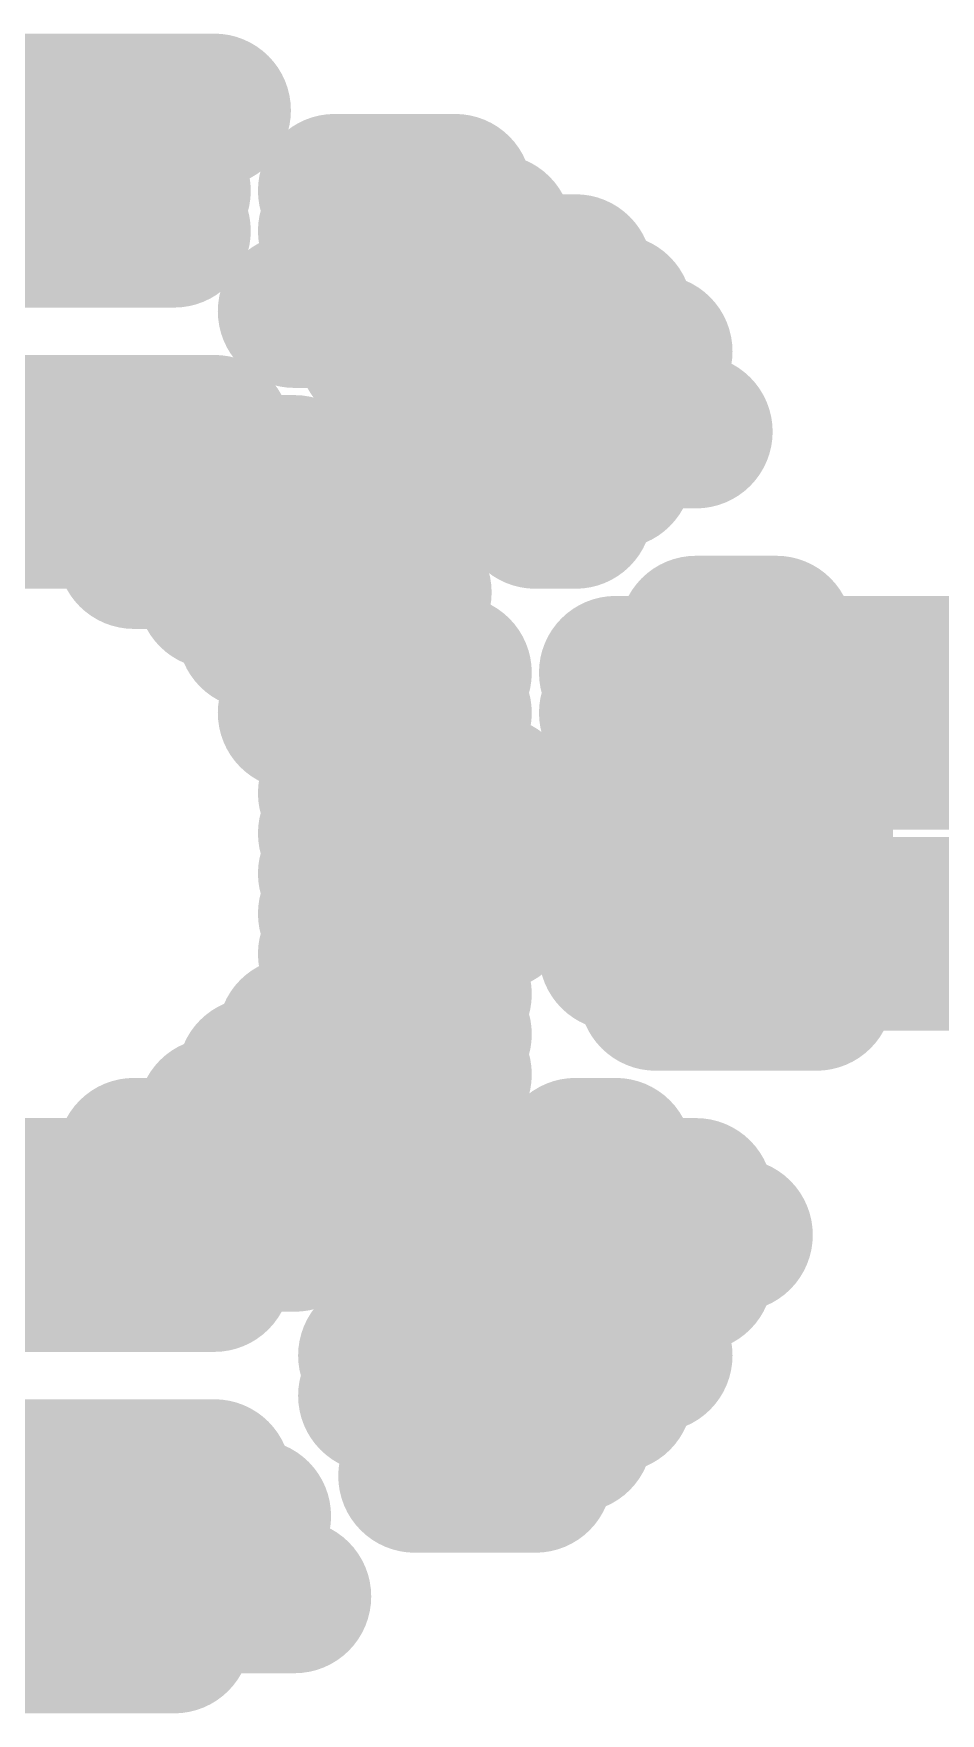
# Model space of a CAD drawing. Header units: inches. Extents: x -4.4 to 45.3, y -0.3 to 53.7.
# Drawn here: x 20.165 to 20.615, y 10.887 to 11.721 of the extents above; entities that cross this region are included whole.
import ezdxf

# ---------------------------------------------------------------- set-up
doc = ezdxf.new("R2010")
doc.units = ezdxf.units.IN
doc.layers.add('Bottom Overlay', color=54, linetype='Continuous')

msp = doc.modelspace()

# ---------------------------------------------------------------- linework, layer by layer
at = {"layer": 'Bottom Overlay'}
for points in [[(20.03491, 11.68304, 0.0762, 0.0762, 0), (20.25425, 11.68304, 0.0762, 0.0762, 0)], [(20.03491, 11.6631, 0.0762, 0.0762, 0), (20.23431, 11.6631, 0.0762, 0.0762, 0)], [(20.05485, 11.64316, 0.0762, 0.0762, 0), (20.23431, 11.64316, 0.0762, 0.0762, 0)], [(20.31407, 11.64316, 0.0762, 0.0762, 0), (20.37389, 11.64316, 0.0762, 0.0762, 0)], [(20.05485, 11.62322, 0.0762, 0.0762, 0), (20.23431, 11.62322, 0.0762, 0.0762, 0)], [(20.31407, 11.62322, 0.0762, 0.0762, 0), (20.39384, 11.62322, 0.0762, 0.0762, 0)], [(20.31407, 11.60328, 0.0762, 0.0762, 0), (20.43372, 11.60328, 0.0762, 0.0762, 0)], [(20.29414, 11.58334, 0.0762, 0.0762, 0), (20.45366, 11.58334, 0.0762, 0.0762, 0)], [(20.33402, 11.5634, 0.0762, 0.0762, 0), (20.4736, 11.5634, 0.0762, 0.0762, 0)], [(20.35395, 11.54346, 0.0762, 0.0762, 0), (20.4736, 11.54346, 0.0762, 0.0762, 0)], [(20.07479, 11.52352, 0.0762, 0.0762, 0), (20.25425, 11.52352, 0.0762, 0.0762, 0)], [(20.37389, 11.52352, 0.0762, 0.0762, 0), (20.49354, 11.52352, 0.0762, 0.0762, 0)], [(20.03491, 11.50358, 0.0762, 0.0762, 0), (20.29414, 11.50358, 0.0762, 0.0762, 0)], [(20.39384, 11.50358, 0.0762, 0.0762, 0), (20.45366, 11.50358, 0.0762, 0.0762, 0)], [(20.01497, 11.48364, 0.0762, 0.0762, 0), (20.31407, 11.48364, 0.0762, 0.0762, 0)], [(20.41377, 11.48364, 0.0762, 0.0762, 0), (20.43372, 11.48364, 0.0762, 0.0762, 0)], [(20.21437, 11.4637, 0.0762, 0.0762, 0), (20.33402, 11.4637, 0.0762, 0.0762, 0)], [(20.25425, 11.44376, 0.0762, 0.0762, 0), (20.35395, 11.44376, 0.0762, 0.0762, 0)], [(20.2742, 11.42382, 0.0762, 0.0762, 0), (20.35395, 11.42382, 0.0762, 0.0762, 0)], [(20.49354, 11.42382, 0.0762, 0.0762, 0), (20.53342, 11.42382, 0.0762, 0.0762, 0)], [(20.29414, 11.40388, 0.0762, 0.0762, 0), (20.37389, 11.40388, 0.0762, 0.0762, 0)], [(20.45366, 11.40388, 0.0762, 0.0762, 0), (21.80959, 11.40388, 0.0762, 0.0762, 0)], [(20.29414, 11.38394, 0.0762, 0.0762, 0), (20.37389, 11.38394, 0.0762, 0.0762, 0)], [(20.45366, 11.38394, 0.0762, 0.0762, 0), (21.80959, 11.38394, 0.0762, 0.0762, 0)], [(20.31407, 11.364, 0.0762, 0.0762, 0), (20.37389, 11.364, 0.0762, 0.0762, 0)], [(20.45366, 11.364, 0.0762, 0.0762, 0), (21.78965, 11.364, 0.0762, 0.0762, 0)], [(20.31407, 11.34406, 0.0762, 0.0762, 0), (20.39384, 11.34406, 0.0762, 0.0762, 0)], [(20.45366, 11.34406, 0.0762, 0.0762, 0), (20.55335, 11.34406, 0.0762, 0.0762, 0)], [(20.31407, 11.32412, 0.0762, 0.0762, 0), (20.39384, 11.32412, 0.0762, 0.0762, 0)], [(20.4736, 11.32412, 0.0762, 0.0762, 0), (20.55335, 11.32412, 0.0762, 0.0762, 0)], [(20.31407, 11.30418, 0.0762, 0.0762, 0), (20.39384, 11.30418, 0.0762, 0.0762, 0)], [(20.4736, 11.30418, 0.0762, 0.0762, 0), (20.55335, 11.30418, 0.0762, 0.0762, 0)], [(20.31407, 11.28424, 0.0762, 0.0762, 0), (20.39384, 11.28424, 0.0762, 0.0762, 0)], [(20.45366, 11.28424, 0.0762, 0.0762, 0), (21.80959, 11.28424, 0.0762, 0.0762, 0)], [(20.31407, 11.2643, 0.0762, 0.0762, 0), (20.37389, 11.2643, 0.0762, 0.0762, 0)], [(20.45366, 11.2643, 0.0762, 0.0762, 0), (21.80959, 11.2643, 0.0762, 0.0762, 0)], [(20.31407, 11.24436, 0.0762, 0.0762, 0), (20.37389, 11.24436, 0.0762, 0.0762, 0)], [(20.4736, 11.24436, 0.0762, 0.0762, 0), (20.55335, 11.24436, 0.0762, 0.0762, 0)], [(20.29414, 11.22442, 0.0762, 0.0762, 0), (20.37389, 11.22442, 0.0762, 0.0762, 0)], [(20.2742, 11.20448, 0.0762, 0.0762, 0), (20.37389, 11.20448, 0.0762, 0.0762, 0)], [(20.25425, 11.18454, 0.0762, 0.0762, 0), (20.35395, 11.18454, 0.0762, 0.0762, 0)], [(20.21437, 11.1646, 0.0762, 0.0762, 0), (20.33402, 11.1646, 0.0762, 0.0762, 0)], [(20.43372, 11.1646, 0.0762, 0.0762, 0), (20.45366, 11.1646, 0.0762, 0.0762, 0)], [(19.99503, 11.14466, 0.0762, 0.0762, 0), (20.31407, 11.14466, 0.0762, 0.0762, 0)], [(20.41377, 11.14466, 0.0762, 0.0762, 0), (20.49354, 11.14466, 0.0762, 0.0762, 0)], [(20.03491, 11.12472, 0.0762, 0.0762, 0), (20.29414, 11.12472, 0.0762, 0.0762, 0)], [(20.39384, 11.12472, 0.0762, 0.0762, 0), (20.51348, 11.12472, 0.0762, 0.0762, 0)], [(20.05485, 11.10478, 0.0762, 0.0762, 0), (20.25425, 11.10478, 0.0762, 0.0762, 0)], [(20.37389, 11.10478, 0.0762, 0.0762, 0), (20.49354, 11.10478, 0.0762, 0.0762, 0)], [(20.35395, 11.08484, 0.0762, 0.0762, 0), (20.4736, 11.08484, 0.0762, 0.0762, 0)], [(20.33402, 11.0649, 0.0762, 0.0762, 0), (20.4736, 11.0649, 0.0762, 0.0762, 0)], [(20.33402, 11.04496, 0.0762, 0.0762, 0), (20.45366, 11.04496, 0.0762, 0.0762, 0)], [(20.35395, 11.02502, 0.0762, 0.0762, 0), (20.43372, 11.02502, 0.0762, 0.0762, 0)], [(20.09473, 11.00508, 0.0762, 0.0762, 0), (20.25425, 11.00508, 0.0762, 0.0762, 0)], [(20.35395, 11.00508, 0.0762, 0.0762, 0), (20.41377, 11.00508, 0.0762, 0.0762, 0)], [(20.09473, 10.98514, 0.0762, 0.0762, 0), (20.2742, 10.98514, 0.0762, 0.0762, 0)], [(20.09473, 10.9652, 0.0762, 0.0762, 0), (20.2742, 10.9652, 0.0762, 0.0762, 0)], [(20.07479, 10.94526, 0.0762, 0.0762, 0), (20.29414, 10.94526, 0.0762, 0.0762, 0)], [(20.07479, 10.92532, 0.0762, 0.0762, 0), (20.23431, 10.92532, 0.0762, 0.0762, 0)]]:
    msp.add_lwpolyline(points, format="xyseb", dxfattribs=at)
for points in [[(20.2352, 11.68304, 0.0381, 0.0381, 1), (20.2733, 11.68304, 0.0381, 0.0381, 1)], [(20.21526, 11.6631, 0.0381, 0.0381, 1), (20.25336, 11.6631, 0.0381, 0.0381, 1)], [(20.21526, 11.64316, 0.0381, 0.0381, 1), (20.25336, 11.64316, 0.0381, 0.0381, 1)], [(20.29502, 11.64316, 0.0381, 0.0381, 1), (20.33312, 11.64316, 0.0381, 0.0381, 1)], [(20.35484, 11.64316, 0.0381, 0.0381, 1), (20.39294, 11.64316, 0.0381, 0.0381, 1)], [(20.21526, 11.62322, 0.0381, 0.0381, 1), (20.25336, 11.62322, 0.0381, 0.0381, 1)], [(20.29502, 11.62322, 0.0381, 0.0381, 1), (20.33312, 11.62322, 0.0381, 0.0381, 1)], [(20.37479, 11.62322, 0.0381, 0.0381, 1), (20.41289, 11.62322, 0.0381, 0.0381, 1)], [(20.29502, 11.60328, 0.0381, 0.0381, 1), (20.33312, 11.60328, 0.0381, 0.0381, 1)], [(20.41467, 11.60328, 0.0381, 0.0381, 1), (20.45277, 11.60328, 0.0381, 0.0381, 1)], [(20.27509, 11.58334, 0.0381, 0.0381, 1), (20.31319, 11.58334, 0.0381, 0.0381, 1)], [(20.43461, 11.58334, 0.0381, 0.0381, 1), (20.47271, 11.58334, 0.0381, 0.0381, 1)], [(20.31497, 11.5634, 0.0381, 0.0381, 1), (20.35307, 11.5634, 0.0381, 0.0381, 1)], [(20.45455, 11.5634, 0.0381, 0.0381, 1), (20.49265, 11.5634, 0.0381, 0.0381, 1)], [(20.3349, 11.54346, 0.0381, 0.0381, 1), (20.373, 11.54346, 0.0381, 0.0381, 1)], [(20.45455, 11.54346, 0.0381, 0.0381, 1), (20.49265, 11.54346, 0.0381, 0.0381, 1)], [(20.2352, 11.52352, 0.0381, 0.0381, 1), (20.2733, 11.52352, 0.0381, 0.0381, 1)], [(20.35484, 11.52352, 0.0381, 0.0381, 1), (20.39294, 11.52352, 0.0381, 0.0381, 1)], [(20.47449, 11.52352, 0.0381, 0.0381, 1), (20.51259, 11.52352, 0.0381, 0.0381, 1)], [(20.27509, 11.50358, 0.0381, 0.0381, 1), (20.31319, 11.50358, 0.0381, 0.0381, 1)], [(20.37479, 11.50358, 0.0381, 0.0381, 1), (20.41289, 11.50358, 0.0381, 0.0381, 1)], [(20.43461, 11.50358, 0.0381, 0.0381, 1), (20.47271, 11.50358, 0.0381, 0.0381, 1)], [(20.29502, 11.48364, 0.0381, 0.0381, 1), (20.33312, 11.48364, 0.0381, 0.0381, 1)], [(20.39472, 11.48364, 0.0381, 0.0381, 1), (20.43282, 11.48364, 0.0381, 0.0381, 1)], [(20.41467, 11.48364, 0.0381, 0.0381, 1), (20.45277, 11.48364, 0.0381, 0.0381, 1)], [(20.19532, 11.4637, 0.0381, 0.0381, 1), (20.23342, 11.4637, 0.0381, 0.0381, 1)], [(20.31497, 11.4637, 0.0381, 0.0381, 1), (20.35307, 11.4637, 0.0381, 0.0381, 1)], [(20.2352, 11.44376, 0.0381, 0.0381, 1), (20.2733, 11.44376, 0.0381, 0.0381, 1)], [(20.3349, 11.44376, 0.0381, 0.0381, 1), (20.373, 11.44376, 0.0381, 0.0381, 1)], [(20.25515, 11.42382, 0.0381, 0.0381, 1), (20.29325, 11.42382, 0.0381, 0.0381, 1)], [(20.3349, 11.42382, 0.0381, 0.0381, 1), (20.373, 11.42382, 0.0381, 0.0381, 1)], [(20.47449, 11.42382, 0.0381, 0.0381, 1), (20.51259, 11.42382, 0.0381, 0.0381, 1)], [(20.51437, 11.42382, 0.0381, 0.0381, 1), (20.55247, 11.42382, 0.0381, 0.0381, 1)], [(20.27509, 11.40388, 0.0381, 0.0381, 1), (20.31319, 11.40388, 0.0381, 0.0381, 1)], [(20.35484, 11.40388, 0.0381, 0.0381, 1), (20.39294, 11.40388, 0.0381, 0.0381, 1)], [(20.43461, 11.40388, 0.0381, 0.0381, 1), (20.47271, 11.40388, 0.0381, 0.0381, 1)], [(20.27509, 11.38394, 0.0381, 0.0381, 1), (20.31319, 11.38394, 0.0381, 0.0381, 1)], [(20.35484, 11.38394, 0.0381, 0.0381, 1), (20.39294, 11.38394, 0.0381, 0.0381, 1)], [(20.43461, 11.38394, 0.0381, 0.0381, 1), (20.47271, 11.38394, 0.0381, 0.0381, 1)], [(20.29502, 11.364, 0.0381, 0.0381, 1), (20.33312, 11.364, 0.0381, 0.0381, 1)], [(20.35484, 11.364, 0.0381, 0.0381, 1), (20.39294, 11.364, 0.0381, 0.0381, 1)], [(20.43461, 11.364, 0.0381, 0.0381, 1), (20.47271, 11.364, 0.0381, 0.0381, 1)], [(20.29502, 11.34406, 0.0381, 0.0381, 1), (20.33312, 11.34406, 0.0381, 0.0381, 1)], [(20.37479, 11.34406, 0.0381, 0.0381, 1), (20.41289, 11.34406, 0.0381, 0.0381, 1)], [(20.43461, 11.34406, 0.0381, 0.0381, 1), (20.47271, 11.34406, 0.0381, 0.0381, 1)], [(20.5343, 11.34406, 0.0381, 0.0381, 1), (20.5724, 11.34406, 0.0381, 0.0381, 1)], [(20.29502, 11.32412, 0.0381, 0.0381, 1), (20.33312, 11.32412, 0.0381, 0.0381, 1)], [(20.37479, 11.32412, 0.0381, 0.0381, 1), (20.41289, 11.32412, 0.0381, 0.0381, 1)], [(20.45455, 11.32412, 0.0381, 0.0381, 1), (20.49265, 11.32412, 0.0381, 0.0381, 1)], [(20.5343, 11.32412, 0.0381, 0.0381, 1), (20.5724, 11.32412, 0.0381, 0.0381, 1)], [(20.29502, 11.30418, 0.0381, 0.0381, 1), (20.33312, 11.30418, 0.0381, 0.0381, 1)], [(20.37479, 11.30418, 0.0381, 0.0381, 1), (20.41289, 11.30418, 0.0381, 0.0381, 1)], [(20.45455, 11.30418, 0.0381, 0.0381, 1), (20.49265, 11.30418, 0.0381, 0.0381, 1)], [(20.5343, 11.30418, 0.0381, 0.0381, 1), (20.5724, 11.30418, 0.0381, 0.0381, 1)], [(20.29502, 11.28424, 0.0381, 0.0381, 1), (20.33312, 11.28424, 0.0381, 0.0381, 1)], [(20.37479, 11.28424, 0.0381, 0.0381, 1), (20.41289, 11.28424, 0.0381, 0.0381, 1)], [(20.43461, 11.28424, 0.0381, 0.0381, 1), (20.47271, 11.28424, 0.0381, 0.0381, 1)], [(20.29502, 11.2643, 0.0381, 0.0381, 1), (20.33312, 11.2643, 0.0381, 0.0381, 1)], [(20.35484, 11.2643, 0.0381, 0.0381, 1), (20.39294, 11.2643, 0.0381, 0.0381, 1)], [(20.43461, 11.2643, 0.0381, 0.0381, 1), (20.47271, 11.2643, 0.0381, 0.0381, 1)], [(20.29502, 11.24436, 0.0381, 0.0381, 1), (20.33312, 11.24436, 0.0381, 0.0381, 1)], [(20.35484, 11.24436, 0.0381, 0.0381, 1), (20.39294, 11.24436, 0.0381, 0.0381, 1)], [(20.45455, 11.24436, 0.0381, 0.0381, 1), (20.49265, 11.24436, 0.0381, 0.0381, 1)], [(20.5343, 11.24436, 0.0381, 0.0381, 1), (20.5724, 11.24436, 0.0381, 0.0381, 1)], [(20.27509, 11.22442, 0.0381, 0.0381, 1), (20.31319, 11.22442, 0.0381, 0.0381, 1)], [(20.35484, 11.22442, 0.0381, 0.0381, 1), (20.39294, 11.22442, 0.0381, 0.0381, 1)], [(20.25515, 11.20448, 0.0381, 0.0381, 1), (20.29325, 11.20448, 0.0381, 0.0381, 1)], [(20.35484, 11.20448, 0.0381, 0.0381, 1), (20.39294, 11.20448, 0.0381, 0.0381, 1)], [(20.2352, 11.18454, 0.0381, 0.0381, 1), (20.2733, 11.18454, 0.0381, 0.0381, 1)], [(20.3349, 11.18454, 0.0381, 0.0381, 1), (20.373, 11.18454, 0.0381, 0.0381, 1)], [(20.19532, 11.1646, 0.0381, 0.0381, 1), (20.23342, 11.1646, 0.0381, 0.0381, 1)], [(20.31497, 11.1646, 0.0381, 0.0381, 1), (20.35307, 11.1646, 0.0381, 0.0381, 1)], [(20.41467, 11.1646, 0.0381, 0.0381, 1), (20.45277, 11.1646, 0.0381, 0.0381, 1)], [(20.43461, 11.1646, 0.0381, 0.0381, 1), (20.47271, 11.1646, 0.0381, 0.0381, 1)], [(20.29502, 11.14466, 0.0381, 0.0381, 1), (20.33312, 11.14466, 0.0381, 0.0381, 1)], [(20.39472, 11.14466, 0.0381, 0.0381, 1), (20.43282, 11.14466, 0.0381, 0.0381, 1)], [(20.47449, 11.14466, 0.0381, 0.0381, 1), (20.51259, 11.14466, 0.0381, 0.0381, 1)], [(20.27509, 11.12472, 0.0381, 0.0381, 1), (20.31319, 11.12472, 0.0381, 0.0381, 1)], [(20.37479, 11.12472, 0.0381, 0.0381, 1), (20.41289, 11.12472, 0.0381, 0.0381, 1)], [(20.49443, 11.12472, 0.0381, 0.0381, 1), (20.53253, 11.12472, 0.0381, 0.0381, 1)], [(20.2352, 11.10478, 0.0381, 0.0381, 1), (20.2733, 11.10478, 0.0381, 0.0381, 1)], [(20.35484, 11.10478, 0.0381, 0.0381, 1), (20.39294, 11.10478, 0.0381, 0.0381, 1)], [(20.47449, 11.10478, 0.0381, 0.0381, 1), (20.51259, 11.10478, 0.0381, 0.0381, 1)], [(20.3349, 11.08484, 0.0381, 0.0381, 1), (20.373, 11.08484, 0.0381, 0.0381, 1)], [(20.45455, 11.08484, 0.0381, 0.0381, 1), (20.49265, 11.08484, 0.0381, 0.0381, 1)], [(20.31497, 11.0649, 0.0381, 0.0381, 1), (20.35307, 11.0649, 0.0381, 0.0381, 1)], [(20.45455, 11.0649, 0.0381, 0.0381, 1), (20.49265, 11.0649, 0.0381, 0.0381, 1)], [(20.31497, 11.04496, 0.0381, 0.0381, 1), (20.35307, 11.04496, 0.0381, 0.0381, 1)], [(20.43461, 11.04496, 0.0381, 0.0381, 1), (20.47271, 11.04496, 0.0381, 0.0381, 1)], [(20.3349, 11.02502, 0.0381, 0.0381, 1), (20.373, 11.02502, 0.0381, 0.0381, 1)], [(20.41467, 11.02502, 0.0381, 0.0381, 1), (20.45277, 11.02502, 0.0381, 0.0381, 1)], [(20.2352, 11.00508, 0.0381, 0.0381, 1), (20.2733, 11.00508, 0.0381, 0.0381, 1)], [(20.3349, 11.00508, 0.0381, 0.0381, 1), (20.373, 11.00508, 0.0381, 0.0381, 1)], [(20.39472, 11.00508, 0.0381, 0.0381, 1), (20.43282, 11.00508, 0.0381, 0.0381, 1)], [(20.25515, 10.98514, 0.0381, 0.0381, 1), (20.29325, 10.98514, 0.0381, 0.0381, 1)], [(20.25515, 10.9652, 0.0381, 0.0381, 1), (20.29325, 10.9652, 0.0381, 0.0381, 1)], [(20.27509, 10.94526, 0.0381, 0.0381, 1), (20.31319, 10.94526, 0.0381, 0.0381, 1)], [(20.21526, 10.92532, 0.0381, 0.0381, 1), (20.25336, 10.92532, 0.0381, 0.0381, 1)]]:
    msp.add_lwpolyline(points, format="xyseb", close=True, dxfattribs=at)

doc.saveas('drawing.dxf')
